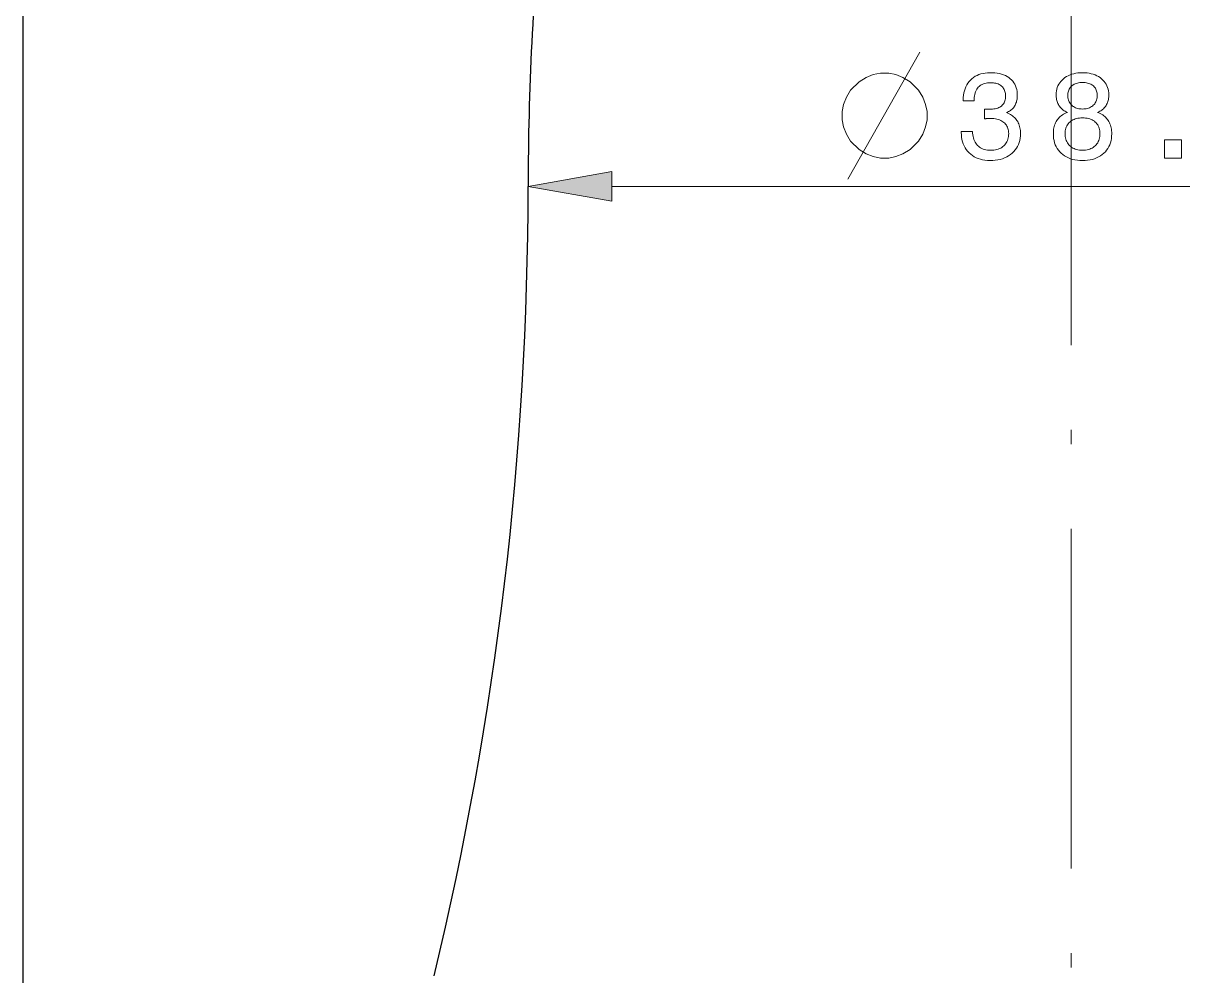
# Model space of a CAD drawing. Extents: x 0 to 297, y 0 to 562.
# Drawn here: x 116.45 to 157.45, y 155.59 to 189.28 of the extents above; entities that cross this region are included whole.
import ezdxf

# ---------------------------------------------------------------- set-up
doc = ezdxf.new("R2010")
doc.units = 0
doc.linetypes.add('DASHDOT', pattern=[18.5, 12, -3, 0.5, -3])

msp = doc.modelspace()

# ---------------------------------------------------------------- linework, layer by layer
at = {"color": 7, "linetype": 'DASHDOT', "lineweight": 13}
msp.add_line((153.502, 393.394), (153.502, 102.364), dxfattribs=at)
at = {"color": 7, "lineweight": 30}
msp.add_line((116.452, 133.109), (116.452, 285.509), dxfattribs=at)
at = {"color": 7, "lineweight": 13}
msp.add_line((137.256, 183.509), (169.747, 183.509), dxfattribs=at)
msp.add_lwpolyline([(145.603, 183.759), (147.303, 186.759), (148.153, 188.259)], dxfattribs=at)
for points in [[(147.053, 187.509), (146.753, 187.509), (146.503, 187.459), (146.253, 187.359), (146.003, 187.209), (145.703, 186.909), (145.553, 186.659), (145.453, 186.409), (145.403, 186.159), (145.403, 185.859), (145.453, 185.609), (145.553, 185.359), (145.703, 185.109), (146.003, 184.809), (146.253, 184.659), (146.503, 184.559), (146.753, 184.509), (147.053, 184.509), (147.303, 184.559), (147.553, 184.659), (147.803, 184.809), (148.103, 185.109), (148.253, 185.359), (148.353, 185.609), (148.403, 185.859), (148.403, 186.159), (148.353, 186.409), (148.253, 186.659), (148.103, 186.909), (147.803, 187.209), (147.553, 187.359), (147.303, 187.459)], [(149.614, 185.449), (150.012, 185.449), (150.015, 185.387), (150.021, 185.328), (150.031, 185.272), (150.043, 185.219), (150.059, 185.168), (150.078, 185.121), (150.1, 185.076), (150.126, 185.034), (150.154, 184.995), (150.186, 184.959), (150.221, 184.926), (150.259, 184.896), (150.299, 184.87), (150.342, 184.847), (150.387, 184.828), (150.435, 184.813), (150.486, 184.8), (150.54, 184.792), (150.596, 184.787), (150.655, 184.785), (150.713, 184.786), (150.768, 184.791), (150.821, 184.799), (150.871, 184.81), (150.919, 184.824), (150.964, 184.842), (151.007, 184.862), (151.047, 184.886), (151.085, 184.913), (151.12, 184.943), (151.152, 184.976), (151.181, 185.011), (151.207, 185.048), (151.229, 185.088), (151.247, 185.131), (151.263, 185.175), (151.275, 185.222), (151.283, 185.271), (151.288, 185.323), (151.29, 185.377), (151.288, 185.426), (151.283, 185.473), (151.275, 185.518), (151.263, 185.56), (151.248, 185.6), (151.229, 185.638), (151.208, 185.674), (151.183, 185.708), (151.154, 185.739), (151.122, 185.768), (151.087, 185.795), (151.05, 185.819), (151.009, 185.84), (150.966, 185.858), (150.921, 185.873), (150.872, 185.886), (150.821, 185.896), (150.767, 185.903), (150.71, 185.907), (150.651, 185.908), (150.643, 185.908), (150.634, 185.908), (150.625, 185.908), (150.617, 185.908), (150.608, 185.908), (150.599, 185.908), (150.59, 185.907), (150.581, 185.907), (150.572, 185.907), (150.562, 185.906), (150.553, 185.906), (150.543, 185.905), (150.532, 185.905), (150.521, 185.904), (150.509, 185.904), (150.496, 185.903), (150.483, 185.902), (150.469, 185.902), (150.455, 185.901), (150.44, 185.9), (150.44, 186.239), (150.449, 186.239), (150.459, 186.239), (150.468, 186.238), (150.477, 186.238), (150.486, 186.238), (150.494, 186.237), (150.503, 186.237), (150.512, 186.237), (150.52, 186.237), (150.529, 186.236), (150.537, 186.236), (150.545, 186.236), (150.553, 186.236), (150.561, 186.236), (150.569, 186.236), (150.577, 186.235), (150.585, 186.235), (150.592, 186.235), (150.6, 186.235), (150.607, 186.235), (150.663, 186.236), (150.717, 186.24), (150.768, 186.246), (150.815, 186.254), (150.86, 186.264), (150.902, 186.277), (150.94, 186.292), (150.976, 186.309), (151.008, 186.328), (151.038, 186.35), (151.064, 186.374), (151.088, 186.401), (151.109, 186.43), (151.128, 186.461), (151.143, 186.495), (151.156, 186.532), (151.165, 186.57), (151.172, 186.612), (151.177, 186.655), (151.178, 186.701), (151.177, 186.746), (151.173, 186.788), (151.166, 186.828), (151.156, 186.866), (151.144, 186.903), (151.129, 186.936), (151.111, 186.968), (151.091, 186.998), (151.068, 187.026), (151.042, 187.051), (151.014, 187.074), (150.983, 187.095), (150.95, 187.113), (150.914, 187.129), (150.876, 187.143), (150.836, 187.154), (150.793, 187.162), (150.748, 187.169), (150.701, 187.172), (150.651, 187.173), (150.595, 187.172), (150.542, 187.167), (150.491, 187.159), (150.444, 187.147), (150.399, 187.133), (150.357, 187.115), (150.317, 187.094), (150.281, 187.07), (150.247, 187.042), (150.216, 187.011), (150.187, 186.977), (150.162, 186.94), (150.14, 186.9), (150.121, 186.857), (150.104, 186.811), (150.091, 186.762), (150.08, 186.709), (150.073, 186.654), (150.069, 186.596), (150.067, 186.535), (149.683, 186.535), (149.683, 186.564), (149.686, 186.65), (149.694, 186.733), (149.706, 186.812), (149.724, 186.888), (149.747, 186.96), (149.776, 187.028), (149.809, 187.093), (149.847, 187.154), (149.891, 187.212), (149.939, 187.266), (149.992, 187.316), (150.049, 187.36), (150.109, 187.4), (150.173, 187.433), (150.24, 187.462), (150.311, 187.486), (150.385, 187.504), (150.463, 187.517), (150.545, 187.525), (150.63, 187.528), (150.72, 187.525), (150.805, 187.519), (150.887, 187.508), (150.965, 187.494), (151.038, 187.474), (151.107, 187.451), (151.172, 187.423), (151.233, 187.391), (151.29, 187.355), (151.342, 187.315), (151.391, 187.27), (151.434, 187.223), (151.472, 187.172), (151.504, 187.117), (151.532, 187.06), (151.555, 186.998), (151.573, 186.934), (151.585, 186.866), (151.593, 186.795), (151.595, 186.72), (151.595, 186.677), (151.592, 186.636), (151.587, 186.596), (151.58, 186.557), (151.572, 186.519), (151.561, 186.482), (151.548, 186.447), (151.534, 186.413), (151.518, 186.381), (151.5, 186.349), (151.479, 186.319), (151.458, 186.29), (151.434, 186.263), (151.408, 186.238), (151.381, 186.214), (151.351, 186.191), (151.32, 186.17), (151.287, 186.15), (151.253, 186.132), (151.216, 186.115), (151.263, 186.096), (151.308, 186.076), (151.351, 186.053), (151.391, 186.028), (151.429, 186.002), (151.465, 185.973), (151.498, 185.943), (151.529, 185.91), (151.558, 185.875), (151.584, 185.839), (151.608, 185.801), (151.629, 185.76), (151.648, 185.719), (151.664, 185.675), (151.678, 185.63), (151.689, 185.583), (151.698, 185.534), (151.704, 185.483), (151.708, 185.431), (151.709, 185.377), (151.706, 185.292), (151.698, 185.211), (151.683, 185.133), (151.662, 185.059), (151.636, 184.988), (151.603, 184.92), (151.565, 184.856), (151.52, 184.795), (151.47, 184.738), (151.414, 184.684), (151.353, 184.634), (151.288, 184.589), (151.22, 184.55), (151.147, 184.516), (151.071, 184.488), (150.99, 184.464), (150.906, 184.446), (150.818, 184.433), (150.726, 184.425), (150.63, 184.422), (150.539, 184.425), (150.452, 184.433), (150.369, 184.447), (150.289, 184.466), (150.213, 184.49), (150.141, 184.52), (150.073, 184.555), (150.008, 184.596), (149.947, 184.642), (149.89, 184.694), (149.837, 184.75), (149.791, 184.81), (149.749, 184.874), (149.713, 184.941), (149.683, 185.011), (149.658, 185.086), (149.639, 185.164), (149.625, 185.245), (149.617, 185.331), (149.614, 185.419)], [(153.364, 186.124), (153.326, 186.142), (153.289, 186.162), (153.254, 186.184), (153.222, 186.206), (153.191, 186.231), (153.162, 186.256), (153.135, 186.282), (153.111, 186.31), (153.088, 186.34), (153.067, 186.37), (153.048, 186.402), (153.031, 186.435), (153.016, 186.47), (153.004, 186.506), (152.993, 186.544), (152.984, 186.583), (152.977, 186.624), (152.972, 186.666), (152.969, 186.709), (152.968, 186.754), (152.971, 186.821), (152.978, 186.886), (152.991, 186.948), (153.009, 187.008), (153.033, 187.065), (153.061, 187.12), (153.094, 187.172), (153.133, 187.221), (153.177, 187.268), (153.226, 187.313), (153.279, 187.353), (153.336, 187.39), (153.395, 187.422), (153.458, 187.45), (153.524, 187.474), (153.593, 187.493), (153.665, 187.508), (153.74, 187.519), (153.818, 187.525), (153.9, 187.528), (153.982, 187.525), (154.06, 187.519), (154.136, 187.508), (154.208, 187.493), (154.277, 187.474), (154.343, 187.45), (154.405, 187.422), (154.464, 187.39), (154.521, 187.353), (154.573, 187.313), (154.622, 187.268), (154.666, 187.221), (154.704, 187.172), (154.737, 187.12), (154.765, 187.065), (154.789, 187.008), (154.806, 186.948), (154.819, 186.886), (154.827, 186.821), (154.829, 186.754), (154.829, 186.709), (154.826, 186.665), (154.821, 186.623), (154.814, 186.582), (154.805, 186.543), (154.795, 186.505), (154.782, 186.468), (154.767, 186.433), (154.751, 186.4), (154.733, 186.368), (154.712, 186.338), (154.69, 186.308), (154.665, 186.281), (154.638, 186.254), (154.61, 186.229), (154.579, 186.205), (154.546, 186.183), (154.511, 186.162), (154.474, 186.142), (154.435, 186.124), (154.483, 186.104), (154.529, 186.082), (154.572, 186.059), (154.613, 186.033), (154.652, 186.006), (154.688, 185.977), (154.721, 185.945), (154.752, 185.912), (154.781, 185.876), (154.807, 185.839), (154.831, 185.8), (154.853, 185.759), (154.871, 185.716), (154.888, 185.672), (154.901, 185.625), (154.913, 185.578), (154.922, 185.528), (154.928, 185.477), (154.932, 185.424), (154.933, 185.369), (154.93, 185.284), (154.922, 185.203), (154.908, 185.125), (154.888, 185.051), (154.863, 184.98), (154.832, 184.913), (154.796, 184.849), (154.754, 184.789), (154.707, 184.733), (154.653, 184.679), (154.596, 184.631), (154.534, 184.587), (154.468, 184.548), (154.399, 184.515), (154.325, 184.486), (154.248, 184.463), (154.167, 184.445), (154.082, 184.432), (153.993, 184.425), (153.9, 184.422), (153.807, 184.425), (153.718, 184.432), (153.633, 184.445), (153.552, 184.463), (153.474, 184.486), (153.401, 184.515), (153.332, 184.548), (153.266, 184.587), (153.205, 184.631), (153.147, 184.679), (153.094, 184.733), (153.047, 184.789), (153.005, 184.849), (152.969, 184.913), (152.938, 184.98), (152.913, 185.051), (152.894, 185.125), (152.88, 185.203), (152.872, 185.284), (152.869, 185.369), (152.87, 185.424), (152.874, 185.477), (152.88, 185.528), (152.889, 185.578), (152.9, 185.625), (152.914, 185.672), (152.93, 185.716), (152.949, 185.759), (152.97, 185.8), (152.994, 185.839), (153.021, 185.876), (153.049, 185.912), (153.08, 185.945), (153.114, 185.977), (153.15, 186.006), (153.188, 186.033), (153.228, 186.059), (153.271, 186.082), (153.317, 186.104)], [(153.379, 186.72), (153.38, 186.678), (153.385, 186.637), (153.392, 186.599), (153.402, 186.562), (153.415, 186.526), (153.43, 186.492), (153.449, 186.46), (153.47, 186.43), (153.494, 186.401), (153.521, 186.374), (153.551, 186.35), (153.582, 186.327), (153.615, 186.308), (153.65, 186.291), (153.687, 186.276), (153.726, 186.265), (153.767, 186.255), (153.809, 186.249), (153.853, 186.245), (153.9, 186.244), (153.946, 186.245), (153.991, 186.249), (154.034, 186.255), (154.075, 186.265), (154.114, 186.276), (154.151, 186.291), (154.186, 186.308), (154.22, 186.327), (154.251, 186.35), (154.28, 186.374), (154.307, 186.401), (154.332, 186.43), (154.353, 186.46), (154.371, 186.492), (154.387, 186.526), (154.4, 186.562), (154.41, 186.599), (154.417, 186.637), (154.421, 186.678), (154.423, 186.72), (154.421, 186.762), (154.417, 186.802), (154.41, 186.841), (154.4, 186.878), (154.388, 186.912), (154.373, 186.945), (154.354, 186.976), (154.334, 187.006), (154.31, 187.033), (154.283, 187.059), (154.255, 187.082), (154.224, 187.103), (154.191, 187.121), (154.155, 187.137), (154.118, 187.151), (154.079, 187.162), (154.037, 187.171), (153.993, 187.177), (153.948, 187.181), (153.9, 187.182), (153.852, 187.181), (153.807, 187.177), (153.764, 187.171), (153.722, 187.162), (153.683, 187.151), (153.646, 187.137), (153.611, 187.121), (153.578, 187.103), (153.547, 187.082), (153.518, 187.059), (153.492, 187.033), (153.468, 187.006), (153.447, 186.976), (153.429, 186.945), (153.414, 186.912), (153.401, 186.878), (153.392, 186.841), (153.385, 186.802), (153.38, 186.762)], [(153.284, 185.377), (153.286, 185.324), (153.291, 185.272), (153.299, 185.223), (153.311, 185.176), (153.326, 185.132), (153.344, 185.09), (153.365, 185.05), (153.39, 185.012), (153.418, 184.977), (153.45, 184.944), (153.484, 184.914), (153.521, 184.887), (153.56, 184.863), (153.601, 184.842), (153.645, 184.825), (153.691, 184.81), (153.74, 184.799), (153.791, 184.791), (153.844, 184.786), (153.9, 184.785), (153.956, 184.786), (154.01, 184.791), (154.061, 184.799), (154.11, 184.81), (154.156, 184.825), (154.2, 184.842), (154.242, 184.863), (154.281, 184.887), (154.318, 184.914), (154.352, 184.944), (154.383, 184.977), (154.412, 185.012), (154.436, 185.05), (154.458, 185.09), (154.476, 185.132), (154.491, 185.176), (154.503, 185.223), (154.511, 185.272), (154.516, 185.324), (154.517, 185.377), (154.516, 185.427), (154.511, 185.475), (154.503, 185.521), (154.491, 185.564), (154.476, 185.606), (154.458, 185.645), (154.437, 185.682), (154.412, 185.717), (154.384, 185.75), (154.353, 185.781), (154.319, 185.809), (154.282, 185.834), (154.243, 185.857), (154.202, 185.876), (154.158, 185.892), (154.111, 185.906), (154.062, 185.916), (154.01, 185.924), (153.956, 185.928), (153.9, 185.93), (153.844, 185.928), (153.79, 185.924), (153.739, 185.916), (153.69, 185.906), (153.644, 185.892), (153.6, 185.876), (153.558, 185.857), (153.519, 185.834), (153.483, 185.809), (153.449, 185.781), (153.417, 185.75), (153.389, 185.717), (153.365, 185.682), (153.343, 185.645), (153.325, 185.606), (153.31, 185.564), (153.299, 185.521), (153.291, 185.475), (153.286, 185.427)], [(156.801, 184.509), (156.801, 185.152), (157.397, 185.152), (157.397, 184.509)], [(137.256, 184.03), (134.302, 183.509), (137.256, 182.988)]]:
    msp.add_lwpolyline(points, close=True, dxfattribs=at)
at = {"color": 7, "lineweight": 30}
for centre, radius, start, end in [((235.769, 183.509), 101.467, 174.25638, 180.00001), ((15.402, 183.509), 118.9, 346.42206, 359.99999)]:
    msp.add_arc(centre, radius, start, end, dxfattribs=at)
at = {"color": 7, "lineweight": 13}
msp.add_solid([(137.256, 184.03), (134.302, 183.509), (137.256, 184.03), (137.256, 182.988)], dxfattribs=at)

doc.saveas('drawing.dxf')
